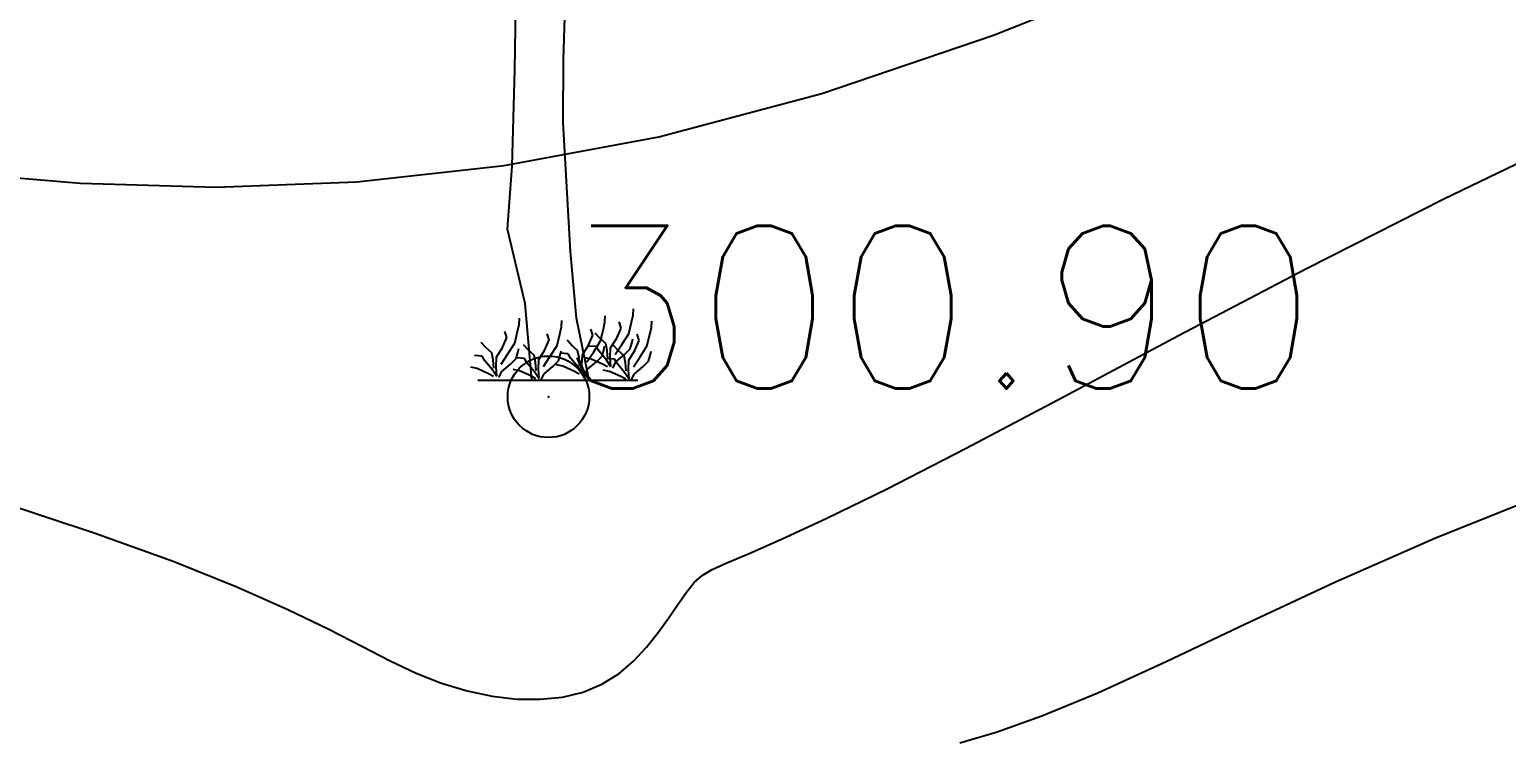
# Model space of a CAD drawing. Header units: millimetres. Extents: x 524954 to 526204, y 9523489 to 9524010.
# Drawn here: x 525892.19 to 525901.24, y 9523807.52 to 9523811.88 of the extents above; entities that cross this region are included whole.
import ezdxf

# ---------------------------------------------------------------- set-up
doc = ezdxf.new("R2010")
doc.units = ezdxf.units.MM
doc.header["$PDMODE"] = 32
doc.header["$PDSIZE"] = 0.5
doc.linetypes.add('ACAD_ISO12W100', pattern=[21, 12, -3, 0, -3, 0, -3])
for name, color, linetype in [('Arbre', 34, 'ACAD_ISO12W100'), ('CN_01_00', 3, 'Continuous'), ('CN_10_00', 1, 'Continuous'), ('TopoAlt', 3, 'Continuous'), ('TOPOJIS', 7, 'Continuous')]:
    doc.layers.add(name, color=color, linetype=linetype)
doc.styles.add('Simplex 1.0', font='Simplex.shx', dxfattribs={"width": 0.99, "height": 1})

# ---------------------------------------------------------------- blocks, each defined once
blk = doc.blocks.new('TCPOINT M')
at = {"color": 0}
blk.add_point((0, 0), dxfattribs=at)
at = {"layer": 'TopoAlt', "style": 'Simplex 1.0', "width": 0.99}
blk.add_attdef('ALT', (0.15, 0.15), '', height=1, dxfattribs=at)
blk = doc.blocks.new('v088')
at = {"linetype": 'Continuous'}
for p, q in [((0.045, 2.625), (0.064, 3.179)), ((-0.352, 2.542), (-0.344, 3.046)), ((-0.373, 1.752), (-0.352, 2.542)), ((0.043, 2.109), (0.045, 2.625)), ((0.102, 1.053), (0.043, 2.109)), ((-0.412, 1.235), (-0.373, 1.752)), ((-0.268, 0.628), (-0.412, 1.235)), ((0.151, 0.506), (0.102, 1.053)), ((-0.213, 0), (-0.268, 0.628)), ((0.256, 0), (0.151, 0.506)), ((-0.654, 0), (0.654, 0))]:
    blk.add_line(p, q, dxfattribs=at)
at = {"color": 3, "linetype": 'Continuous'}
for p, q in [((-0.317, 0.454), (-0.315, 0.507)), ((0.029, 0.435), (0.031, 0.488)), ((0.385, 0.474), (0.387, 0.526)), ((0.603, 0.474), (0.615, 0.531)), ((0.615, 0.531), (0.618, 0.584)), ((0.765, 0.43), (0.767, 0.483)), ((-0.416, 0.349), (-0.433, 0.399)), ((-0.353, 0.303), (-0.329, 0.397)), ((-0.329, 0.397), (-0.317, 0.454)), ((-0.07, 0.329), (-0.087, 0.38)), ((-0.007, 0.284), (0.017, 0.377)), ((0.017, 0.377), (0.029, 0.435)), ((0.25, 0.286), (0.286, 0.368)), ((0.286, 0.368), (0.269, 0.418)), ((0.346, 0.341), (0.305, 0.385)), ((0.349, 0.322), (0.373, 0.416)), ((0.373, 0.416), (0.385, 0.474)), ((0.481, 0.344), (0.517, 0.426)), ((0.517, 0.426), (0.5, 0.476)), ((0.524, 0.291), (0.579, 0.38)), ((0.579, 0.38), (0.603, 0.474)), ((0.666, 0.325), (0.649, 0.375)), ((0.728, 0.279), (0.752, 0.373)), ((0.752, 0.373), (0.765, 0.43)), ((-0.587, 0.264), (-0.627, 0.308)), ((-0.541, 0.224), (-0.587, 0.264)), ((-0.502, 0.188), (-0.452, 0.267)), ((-0.452, 0.267), (-0.416, 0.349)), ((-0.409, 0.214), (-0.353, 0.303)), ((-0.327, 0.226), (-0.32, 0.26)), ((-0.24, 0.245), (-0.281, 0.288)), ((-0.195, 0.204), (-0.24, 0.245)), ((-0.156, 0.168), (-0.106, 0.248)), ((-0.106, 0.248), (-0.07, 0.329)), ((-0.063, 0.195), (-0.007, 0.284)), ((0.115, 0.284), (0.075, 0.327)), ((0.161, 0.243), (0.115, 0.284)), ((0.173, 0.185), (0.161, 0.243)), ((0.2, 0.207), (0.25, 0.286)), ((0.315, 0.274), (0.25, 0.279)), ((0.293, 0.233), (0.349, 0.322)), ((0.337, 0.236), (0.315, 0.274)), ((0.392, 0.301), (0.346, 0.341)), ((0.361, 0.197), (0.375, 0.245)), ((0.375, 0.245), (0.382, 0.279)), ((0.404, 0.243), (0.392, 0.301)), ((0.409, 0.175), (0.404, 0.243)), ((0.428, 0.183), (0.43, 0.264)), ((0.43, 0.264), (0.481, 0.344)), ((0.495, 0.24), (0.454, 0.284)), ((0.469, 0.209), (0.524, 0.291)), ((0.546, 0.209), (0.591, 0.255)), ((0.579, 0.163), (0.63, 0.243)), ((0.591, 0.255), (0.606, 0.303)), ((0.606, 0.303), (0.613, 0.337)), ((0.63, 0.243), (0.666, 0.325)), ((0.673, 0.19), (0.728, 0.279)), ((-0.618, 0.197), (-0.683, 0.202)), ((-0.596, 0.159), (-0.618, 0.197)), ((-0.536, 0.087), (-0.596, 0.159)), ((-0.529, 0.166), (-0.541, 0.224)), ((-0.524, 0.099), (-0.529, 0.166)), ((-0.505, 0.106), (-0.502, 0.188)), ((-0.464, 0.132), (-0.409, 0.214)), ((-0.459, 0.072), (-0.387, 0.132)), ((-0.387, 0.132), (-0.341, 0.178)), ((-0.341, 0.178), (-0.327, 0.226)), ((-0.272, 0.178), (-0.337, 0.183)), ((-0.25, 0.139), (-0.272, 0.178)), ((-0.19, 0.067), (-0.25, 0.139)), ((-0.183, 0.147), (-0.195, 0.204)), ((-0.178, 0.079), (-0.183, 0.147)), ((-0.159, 0.087), (-0.156, 0.168)), ((-0.118, 0.113), (-0.063, 0.195)), ((-0.041, 0.113), (0.005, 0.159)), ((0.041, 0.115), (-0.01, 0.125)), ((0.005, 0.159), (0.019, 0.207)), ((0.019, 0.207), (0.026, 0.24)), ((0.084, 0.216), (0.019, 0.221)), ((0.106, 0.178), (0.084, 0.216)), ((0.166, 0.106), (0.106, 0.178)), ((0.178, 0.118), (0.173, 0.185)), ((0.197, 0.125), (0.2, 0.207)), ((0.202, 0.055), (0.197, 0.125)), ((0.272, 0.173), (0.221, 0.183)), ((0.238, 0.151), (0.293, 0.233)), ((0.243, 0.091), (0.315, 0.151)), ((0.365, 0.13), (0.272, 0.173)), ((0.315, 0.151), (0.361, 0.197)), ((0.397, 0.163), (0.337, 0.236)), ((0.406, 0.108), (0.365, 0.13)), ((0.433, 0.108), (0.397, 0.163)), ((0.464, 0.173), (0.399, 0.178)), ((0.433, 0.113), (0.428, 0.183)), ((0.45, 0.099), (0.474, 0.149)), ((0.486, 0.135), (0.464, 0.173)), ((0.474, 0.149), (0.546, 0.209)), ((0.546, 0.063), (0.486, 0.135)), ((0.541, 0.2), (0.495, 0.24)), ((0.553, 0.142), (0.541, 0.2)), ((0.558, 0.075), (0.553, 0.142)), ((0.577, 0.082), (0.579, 0.163)), ((0.618, 0.108), (0.673, 0.19)), ((0.695, 0.108), (0.74, 0.154)), ((0.74, 0.154), (0.755, 0.202)), ((0.755, 0.202), (0.762, 0.236)), ((-0.661, 0.096), (-0.712, 0.106)), ((-0.567, 0.053), (-0.661, 0.096)), ((-0.527, 0.031), (-0.567, 0.053)), ((-0.5, 0.031), (-0.536, 0.087)), ((-0.5, 0.036), (-0.505, 0.106)), ((-0.483, 0.022), (-0.459, 0.072)), ((-0.315, 0.077), (-0.365, 0.087)), ((-0.221, 0.034), (-0.315, 0.077)), ((-0.18, 0.012), (-0.221, 0.034)), ((-0.154, 0.012), (-0.19, 0.067)), ((-0.154, 0.017), (-0.159, 0.087)), ((-0.137, 0.002), (-0.113, 0.053)), ((-0.113, 0.053), (-0.041, 0.113)), ((0.135, 0.072), (0.041, 0.115)), ((0.175, 0.05), (0.135, 0.072)), ((0.202, 0.05), (0.166, 0.106)), ((0.219, 0.041), (0.243, 0.091)), ((0.421, 0.072), (0.37, 0.082)), ((0.514, 0.029), (0.421, 0.072)), ((0.555, 0.007), (0.514, 0.029)), ((0.582, 0.007), (0.546, 0.063)), ((0.582, 0.012), (0.577, 0.082)), ((0.599, -0.002), (0.623, 0.048)), ((0.623, 0.048), (0.695, 0.108))]:
    blk.add_line(p, q, dxfattribs=at)

msp = doc.modelspace()

# ---------------------------------------------------------------- linework, layer by layer
at = {"layer": 'CN_01_00', "flags": 128}
for points, elevation in [([(525891.6937, 9523811.0037), (525892.498, 9523810.9355), (525893.329, 9523810.9122), (525894.1928, 9523810.9448), (525895.0957, 9523811.044), (525896.0439, 9523811.2207), (525897.0435, 9523811.4859), (525898.096, 9523811.8445), (525899.1843, 9523812.2783), (525900.2864, 9523812.7629), (525901.3804, 9523813.2743)], 301), ([(525897.8901, 9523807.5007), (525898.1132, 9523807.5679), (525898.3921, 9523807.6664), (525898.7369, 9523807.808), (525899.1551, 9523808.0002), (525899.643, 9523808.2325), (525900.1942, 9523808.4901), (525900.8023, 9523808.7581), (525901.4609, 9523809.0218), (525902.1636, 9523809.2662), (525902.904, 9523809.4765), (525903.6756, 9523809.6378), (525904.4712, 9523809.7392), (525905.2793, 9523809.7845), (525906.0875, 9523809.7817), (525906.8836, 9523809.7384), (525907.6551, 9523809.6626), (525908.3898, 9523809.5621), (525909.0753, 9523809.4446), (525909.6992, 9523809.3179), (525910.2534, 9523809.1878), (525910.7461, 9523809.0518)], 299)]:
    msp.add_lwpolyline(points, dxfattribs=dict(at, elevation=elevation))
at = {"layer": 'CN_10_00', "elevation": 300, "flags": 128}
msp.add_lwpolyline([(525891.9878, 9523808.9866), (525892.5823, 9523808.7912), (525893.0669, 9523808.6156), (525893.4575, 9523808.459), (525893.7699, 9523808.3204), (525894.02, 9523808.199), (525894.2237, 9523808.0939), (525894.397, 9523808.0042), (525894.5556, 9523807.9291), (525894.7125, 9523807.8677), (525894.8689, 9523807.8206), (525895.023, 9523807.788), (525895.1729, 9523807.7705), (525895.3169, 9523807.7686), (525895.4532, 9523807.7828), (525895.5799, 9523807.8135), (525895.6953, 9523807.8613), (525895.7982, 9523807.9257), (525895.8891, 9523808.0032), (525895.9697, 9523808.089), (525896.041, 9523808.1787), (525896.1045, 9523808.2676), (525896.1616, 9523808.3513), (525896.2134, 9523808.4252), (525896.2613, 9523808.4847), (525896.3092, 9523808.528), (525896.3707, 9523808.5643), (525896.4618, 9523808.6057), (525896.5987, 9523808.6641), (525896.7975, 9523808.7515), (525897.0742, 9523808.8799), (525897.445, 9523809.0613), (525897.926, 9523809.3077), (525898.5268, 9523809.6258), (525899.2311, 9523810.0007), (525900.0161, 9523810.4122), (525900.8592, 9523810.8402), (525901.7375, 9523811.2646)], dxfattribs=at)

# ---------------------------------------------------------------- block references
at = {"layer": 'Arbre', "xscale": 0.75, "yscale": 0.75, "zscale": 0.75}
msp.add_blockref('v088', (525895.4254, 9523809.7274, 608.75), dxfattribs=at)
at = {"layer": 'TOPOJIS'}
ref = msp.add_blockref('TCPOINT M', (525895.3677, 9523809.6252, 300.9), dxfattribs=at)
ref.add_attrib('ALT', '300.90', (525895.4177, 9523809.6752, 300.9), dxfattribs={"layer": 'TopoAlt', "height": 1, "style": 'Simplex 1.0', "width": 0.99})

doc.saveas('drawing.dxf')
